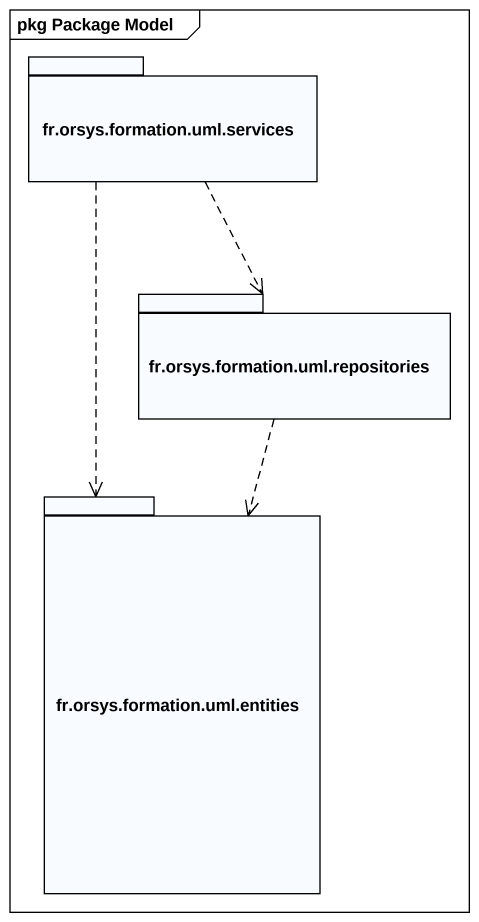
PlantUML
@startuml
mainframe pkg Package Model
package "fr.orsys.formation.uml.services" as fr_orsys_formation_uml {
}
package "fr.orsys.formation.uml.repositories" as fr_orsys_formation_uml_2 {
}
package "fr.orsys.formation.uml.entities" as fr_orsys_formation_uml_3 {
}
fr_orsys_formation_uml ..> fr_orsys_formation_uml_2
fr_orsys_formation_uml ..> fr_orsys_formation_uml_3
fr_orsys_formation_uml_2 ..> fr_orsys_formation_uml_3
@enduml
